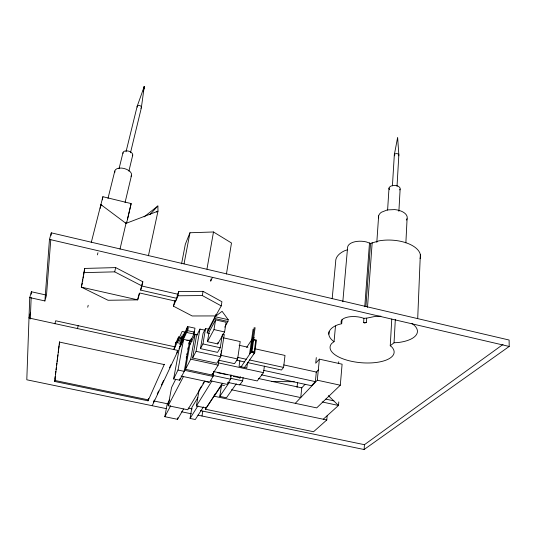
<?xml version="1.0" encoding="UTF-8"?>
<svg xmlns="http://www.w3.org/2000/svg" width="536" height="536" viewBox="0 0 536 536"><rect width="100%" height="100%" fill="white"/><g stroke="black" fill="none" stroke-linecap="round" stroke-linejoin="round"><path stroke-width="0.8" d="M45.707 294.941L31.383 291.752L29.735 297.581L26.8 379.79L166.08 408.586M30.318 318.987L31.155 297.507M31.282 294.217L31.383 291.752M417.718 318.324L420.331 254.593M405.873 242.835L407.085 218.748M391.769 319.047L390.248 345.774L394.047 342.759L395.32 319.49M398.885 211.318L400.131 189.128M194.086 331.61L193.945 334.049L189.02 344.065M397.015 186.354L398.831 155.192M392.419 185.905L394.329 154.763L397.632 137.43L398.838 154.83M387.595 210.199L389.009 188.049M376.808 242.366L378.637 215.907M197.911 415.166L364.105 449.516L364.433 444.692L503.023 344.427M390.248 345.774L391.655 346.846A32.133 12.998 4.9 0 1 363.147 362.865A32.133 12.998 4.9 0 1 331.777 343.382L334.062 341.673L333.62 341.405A33.634 14.077 4.8 0 1 338.122 324.669L341.687 323.717L341.345 323.255A14.653 6.332 4.9 0 1 346.082 317.526A14.653 6.332 4.9 0 1 360.534 317.332L363.917 318.317L363.602 322.572L364.694 323.061L366.41 322.404L366.718 318.143L373.699 316.709A31.175 13.259 4 0 1 380.902 316.18M367.502 307.363L372.172 242.667M364.105 449.516L509.2 346.45L509.106 340.025L51.302 232.838L49.466 239.398L44.897 301.024L46.505 295.122L50.793 239.485M364.775 306.719L369.492 242.929M365.914 306.478L370.53 243.458L378.858 240.885A29.761 14.908 2.9 0 1 408.981 243.907A29.761 14.908 2.9 0 1 420.11 258.506M51.108 235.331L51.302 232.838M338.799 401.9L338.491 405.464L323.275 419.212M231.478 389.759L316.696 407.889L340.306 385.217L342.095 364.192L319.376 359.147L315.724 363.207L316.294 357.586M342.819 301.741L347.616 247.17A13.983 7.115 4 0 1 366.276 241.91L370.53 243.458M341.687 323.717L342.055 319.55M338.605 363.361L338.745 361.76M205.703 407.595L205.435 409.236L313.56 431.735L326.772 419.969L327.148 415.836M334.062 341.673L335.489 326.002M328.823 334.169L329.05 331.697M332.173 298.713L335.683 261.615A32.14 15.859 3.9 0 1 344.742 250.694L347.482 249.769M261.354 374.845L311.483 385.706L315.369 381.625L316.32 372.051L283.765 364.909M295.269 403.333L317.299 380.198L319.376 359.147M305.085 384.279L301.775 387.85L300.73 397.598L239.786 384.553M297.031 387.361L297.56 382.577M247.666 362.617L281.48 370.008L283.578 367.421L285.011 355.442L255.223 348.849M54.927 378.791L55.235 376.319M55.436 374.671L55.844 371.374M56.052 369.726L56.354 367.254M56.561 365.612L56.863 363.14M57.071 361.492L57.372 359.02M57.58 357.371L57.881 354.899M58.19 352.427L58.498 349.954M58.699 348.313L59.007 345.841M59.208 344.192L59.516 341.72M164.378 364.245L148.057 400.828L54.685 381.458L59.563 342.095L164.264 364.581M181.041 376.071L209.576 382.161L213.107 376.426L213.884 371.602L257.213 380.935L263.524 372.674L264.389 366.088M186.629 332.427L187.372 326.819M143.333 91.348L144.264 86.484L141.357 107.682A2.224 1.36 16.3 0 0 139.179 105.451A2.224 1.36 16.3 0 0 137.357 107.133M244.295 367.696L254.707 352.708L256.449 340.052L253.689 339.435M253.072 329.238L249.609 353.767L250.741 352.105L254.198 327.489M251.947 351.897L253.957 337.506L253.32 337.365L251.277 351.951L254.707 352.708M250.741 352.105L253.039 337.787L253.675 337.928L255.109 327.697M247.585 362.356L246.781 367.998L239.063 366.316L239.887 360.674M227.693 382.382L239.719 384.955L242.641 380.888L243.11 377.605M218.514 360.179L234.534 363.663L237.615 358.966L240.188 341.566L223.324 337.821M230.715 376.627L230.956 374.986M210.601 380.841L227.123 384.372L230.601 379.233L231.204 375.187M236.255 383.863L226.453 397.779L219.794 396.372L221.582 384.794M179.125 348.909L183.6 339.375L189.704 340.722L184.237 371.374L179.66 380.205L173.604 378.918L179.701 346.196M224.698 327.168L227.914 321.473L228.195 319.677L222.092 311.309L215.03 316.709L207.459 331.148L207.164 332.89L209.543 333.419M208.826 329.278L205.563 328.548L203.07 333.385L200.464 348.621L217.569 352.366L220.269 347.757L222.333 334.806M197.483 334.812L195.097 334.283L189.791 345.01L185.469 369.317L212.102 375.039L218.152 365.13L218.916 360.319M220.819 353.66L220.571 355.241L237.615 358.966M221.073 352.072L221.321 350.49M221.562 385.163L214.266 396.225L214.48 394.844M204.806 330.176L199.941 329.091L196.424 336.106L192.598 358.015L216.799 363.267L220.745 356.721L224.256 334.511L222.634 334.149M224.597 331.945L226.132 322.257L215.593 319.885L209.053 332.206L207.472 341.653L217.743 343.924L224.597 331.945L213.991 329.58L207.472 341.653M176.753 298.317L140.667 290.11L142.844 281.755L115.682 267.598L84.701 268.435L81.311 287.135L108.064 300.267L137.672 299.852L139.775 293.018L175.607 301.152L176.753 298.317L177.55 294.163L141.558 285.949M217.743 343.924L217.998 342.35M213.67 371.408L213.02 375.461L230.601 379.233M82.611 281.42L82.872 279.792M83.134 278.171L83.395 276.549M83.656 274.928L83.918 273.306M84.179 271.685L84.701 268.435M174.837 300.622L173.423 306.163L192.19 315.972L215.646 315.925L221.247 305.902L221.924 301.735L203.064 291.343L178.743 291.611L177.282 294.988M226.44 273.997L231.485 242.989L213.482 231.981L189.965 232.751L185.315 244.302L181.563 263.833M212.102 375.039L212.343 373.565M201.992 416.01L202.796 411.125M207.164 332.89L214.728 318.505L215.03 316.709L228.195 319.677M215.646 315.925L215.914 314.297M213.991 329.58L215.593 319.885M222.48 383.227L206.139 408.017L196.397 405.987L199.024 390.295L201.563 386.054M203.446 406.911L195.278 419.514L190.059 418.442L191.948 407.313L197.851 397.625M200.464 348.621L202.943 343.945L205.563 328.548M211.043 279.022L210.681 281.159L212.464 277.353M100.192 208.39L100.855 204.578L126.007 223.385L157.979 211.164L157.872 205.985L144.104 216.866M102.336 199.868L102.885 196.712L131.153 203.58L126.489 223.613M192.598 358.015L196.082 351.335L199.941 329.091M185.469 369.317L190.722 359.18L195.097 334.283M221.247 305.902L202.327 295.557L203.064 291.343M206.97 269.085L213.482 231.981M187.64 340.628L190.923 340.192L191.185 338.745M169.637 399.802L167.031 404.827L164.833 416.7L177.563 419.313L177.845 417.732M186.22 358.128L186.508 356.52M186.796 354.912L187.084 353.304M187.801 349.278L188.089 347.67M182.903 336.755L182.2 340.601L186.93 330.484L187.64 326.551L194.977 328.186L193.945 334.049L182.166 331.436L173.905 349.566L174.254 347.71M188.35 327.556L188.002 329.506L181.939 342.424M179.66 380.205L179.955 378.584M181.871 338.658L182.14 337.204M181.711 335.998L180.089 344.842L180.947 345.03L181.094 344.226M181.61 341.399L183.031 334.605M182.294 337.687L181.999 339.281L182.314 338.598L180.156 338.122M184.337 332.354L182.709 341.278L181.845 341.084L180.089 344.842M173.604 378.918L178.012 370.041L183.6 339.375M176.887 353.083L177.228 351.234M205 381.056L187.788 409.772L168.197 405.705L171.533 387.555L175.607 379.481M126.02 223.653L126.315 222.058L120.004 249.113M174.723 347.65L175.734 342.229M177.771 340.963L178.555 336.97L180.297 337.358L179.594 341.198L177.429 340.722L177.074 342.605L180.686 343.395M173.423 306.163L177.945 295.785L178.743 291.611M184.042 263.819L189.965 232.751M148.057 400.828L148.539 398.375M140.667 290.11L141.41 286.646M148.412 255.793L157.979 211.164L156.599 212.068M138.375 296.575L137.672 299.852L81.311 287.135L82.343 283.041M83.636 272.643L114.691 271.853L115.682 267.598M127.528 219.063L131.153 203.58M125.069 202.508L131.548 175.205M128.888 171.145L132.734 155.105M130.503 152.747L141.471 107.347M143.253 90.571L144.211 86.651M87.723 307.222L88.199 305.272M126.027 151.775L137.142 106.383M97.411 254.868L97.941 252.731M119.039 168.693L122.992 152.653M107.991 198.36L114.798 171.051M77.439 328.715L78.189 325.694M91.247 242.574L102.885 196.712M54.685 381.458L55.282 379.099M54.893 323.798L55.69 320.776L174.656 346.765M30.579 312.314L28.991 317.989L178.106 350.484L152.204 405.719M143.286 90.577L144.472 86.644M138.556 295.758L139.26 293.467M141.772 285.252L142.844 281.755M214.266 396.225L214.943 394.067M205.435 409.236L214.031 396.198L214.534 394.63M180.947 345.03L181.63 343.073L179.466 347.69M137.256 106.048L144.264 86.484M175.433 343.864L178.555 336.97M182.019 338.658L187.64 326.551M153.39 402.235L154.442 399.983M157.249 393.98L158.649 390.985M161.457 384.982L163.554 380.486M169.517 367.736L170.917 364.735M168.197 405.705L183.506 376.473M164.833 416.7L170.683 405.719M177.563 419.313L183.56 409.028M202.836 383.93L203.68 382.516M196.397 405.987L211.934 380.975M190.059 418.442L197.992 405.772M246.694 347.395L253.32 337.365M253.675 337.928L253.957 337.506M219.794 396.372L229.16 382.577M241.012 366.986L251.304 351.757L254.734 352.514L253.3 354.577M239.632 378.175L240.584 376.815M150.006 214.494L157.872 205.985M316.099 372.373L318.304 369.994M363.917 318.317L366.718 318.143M363.663 322.585L366.41 322.404M394.047 342.759L397.853 342.558A31.175 13.259 4 0 0 411.963 323.503M186.89 340.333L190.923 340.192M177.945 295.785L202.327 295.557M271.812 381.511L294.311 381.746M181.59 411.789L191.386 413.812M54.726 380.439L148.439 399.896M153.966 400.988L167.802 403.863M188.143 408.084L192.216 408.928M200.35 410.616L364.433 444.692M214.031 396.198L326.772 419.969M204.149 381.243L209.027 382.282M221.227 384.882L224.484 385.578M217.415 372.634L227.351 374.771M233.374 376.373L240.456 377.9M230.467 378.269L242.641 380.888M325.774 399.106L333.915 400.854M184.069 370.202L213.107 376.426M178.012 370.041L184.237 371.374M322.183 401.973L338.491 405.464L328.347 395.628M218.708 362.939L263.524 372.674M190.722 359.18L218.152 365.13M258.432 378.49L301.775 387.85M196.082 351.335L220.745 356.721M236.396 360.159L244.45 361.914M317.299 380.198L340.306 385.217M263.772 370.396L315.369 381.625M252 351.489L254.151 351.958L255.732 340.514L253.602 340.038M189.617 341.03L192.015 341.553M202.943 343.945L220.269 347.757M189.657 341.278L191.292 341.633M188.779 342.611L189.644 342.799M188.806 343.643L190.441 344.005M237.348 357.298L246.265 359.254M249.515 359.964L283.578 367.421M186.93 330.484L194.287 332.112M29.735 297.581L44.917 300.944M239.123 345.285L247.98 347.241M214.728 318.505L227.914 321.473M49.466 239.398L509.2 346.45M114.691 271.853L141.946 285.949M100.855 204.578L101.894 205.851M114.858 172.311A8.636 4.683 14.9 0 1 124.124 168.492A8.636 4.683 14.9 0 1 131.005 176.317M123.019 153.417A5.025 2.827 15.3 0 1 128.439 151.092A5.025 2.827 15.3 0 1 132.412 155.775M141.102 107.964A2.224 1.36 16.3 0 1 140.727 108.171M406.509 220.048A14.358 7.745 2.3 0 0 394.757 209.589L387.3 209.924L381.398 212.249A14.358 7.745 2.3 0 0 378.691 217.924M389.391 189.69A5.615 3.189 1.8 0 1 394.59 185.382A5.615 3.189 1.8 0 1 399.742 189.925M394.777 155.782A2.271 1.367 1.1 0 1 395.052 153.946A2.271 1.367 1.1 0 1 398.127 153.986A2.271 1.367 1.1 0 1 398.375 155.835"/></g></svg>
